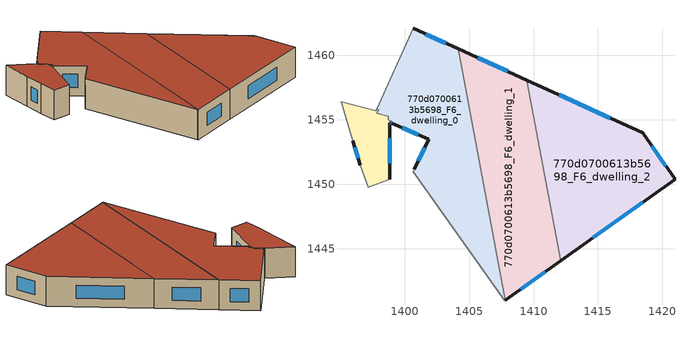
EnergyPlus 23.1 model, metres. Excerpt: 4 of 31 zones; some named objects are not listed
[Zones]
770d0700613b5698_F6_dwelling_0
 floor to 770d0700613b5698_F5_dwelling_0 (EU_floor_Construction): 1404.16,1460.51 1407.82,1441.02 1407.76,1440.98 1400.66,1450.99 1400.76,1451.19 1401.86,1453.49 1399.01,1454.73 1399.01,1454.89 1398.71,1455.02 1398.71,1455.29 1397.84,1455.52 1397.97,1455.8 1397.82,1455.83 1400.67,1462.1 z18
 wall outside (EU_wall_Construction): 1399.01,1454.73 1401.86,1453.49 1400.76,1451.19 / 1404.16,1460.51 1400.67,1462.1 z18:21
 wall adiabatic (EU_wall_Construction): 1400.76,1451.19 1400.66,1450.99 1407.76,1440.98 1407.82,1441.02 / 1400.67,1462.1 1397.82,1455.83 z18:21
 wall to 770d0700613b5698_F6_dwelling_3 (EU_wall_Construction): 1397.82,1455.83 1397.97,1455.8 1397.84,1455.52 1398.71,1455.29 1398.71,1455.02 1399.01,1454.89 1399.01,1454.73 z18:21
 wall to 770d0700613b5698_F6_dwelling_1 (EU_wall_Construction): 1407.82,1441.02 1404.16,1460.51 z18:21
 window (EU_Window_Construction): 1401.56,1452.85 1401.07,1451.84 / 1399.81,1454.38 1401.06,1453.84 / 1403.18,1460.95 1401.64,1461.65 z18.84:20.16
 roof outside (EU_roof_Construction): 1407.82,1441.02 1404.16,1460.51 1400.67,1462.1 1397.82,1455.83 1397.97,1455.8 1397.84,1455.52 1398.71,1455.29 1398.71,1455.02 1399.01,1454.89 1399.01,1454.73 1401.86,1453.49 1400.76,1451.19 1400.66,1450.99 1407.76,1440.98 z21
770d0700613b5698_F6_dwelling_1
 floor to 770d0700613b5698_F5_dwelling_1 (EU_floor_Construction): 1409.48,1458.08 1412.11,1444.08 1407.82,1441.02 1404.16,1460.51 z18
 wall outside (EU_wall_Construction): 1409.48,1458.08 1404.16,1460.51 / 1407.82,1441.02 1412.11,1444.08 z18:21
 wall to 770d0700613b5698_F6_dwelling_2 (EU_wall_Construction): 1412.11,1444.08 1409.48,1458.08 z18:21
 window (EU_Window_Construction): 1407.99,1458.76 1405.65,1459.83 / 1409.02,1441.88 1410.91,1443.22 z18.84:20.16
 roof outside (EU_roof_Construction): 1412.11,1444.08 1409.48,1458.08 1404.16,1460.51 1407.82,1441.02 z21
770d0700613b5698_F6_dwelling_2
 floor to 770d0700613b5698_F5_dwelling_2 (EU_floor_Construction): 1418.48,1453.99 1420.98,1450.38 1412.11,1444.08 1409.48,1458.08 z18
 wall outside (EU_wall_Construction): 1412.11,1444.08 1420.98,1450.38 1418.48,1453.99 1409.48,1458.08 z18:21
 window (EU_Window_Construction): 1415.96,1455.14 1412,1456.94 / 1420.28,1451.39 1419.18,1452.98 / 1414.6,1445.84 1418.49,1448.62 z18.84:20.16
 roof outside (EU_roof_Construction): 1420.98,1450.38 1418.48,1453.99 1409.48,1458.08 1412.11,1444.08 z21
770d0700613b5698_F6_dwelling_3
 floor to 770d0700613b5698_F5_dwelling_3 (EU_floor_Construction): 1398.71,1455.29 1398.71,1455.02 1399.01,1454.89 1399.01,1454.73 1398.86,1454.79 1398.86,1450.39 1397.16,1449.79 1396.56,1451.49 1395.96,1453.39 1395.06,1456.4 1397.76,1455.7 1397.82,1455.83 1397.97,1455.8 1397.84,1455.52 z18
 wall outside (EU_wall_Construction): 1398.86,1450.39 1398.86,1454.79 1399.01,1454.73 / 1395.96,1453.39 1396.56,1451.49 z18:21
 wall adiabatic (EU_wall_Construction): 1396.56,1451.49 1397.16,1449.79 1398.86,1450.39 / 1397.82,1455.83 1397.76,1455.7 1395.06,1456.4 1395.96,1453.39 z18:21
 window (EU_Window_Construction): 1398.86,1451.63 1398.86,1453.56 / 1396.13,1452.86 1396.39,1452.03 / 1398.9,1454.78 1398.97,1454.75 z18.84:20.16
 roof outside (EU_roof_Construction): 1398.86,1450.39 1398.86,1454.79 1399.01,1454.73 1399.01,1454.89 1398.71,1455.02 1398.71,1455.29 1397.84,1455.52 1397.97,1455.8 1397.82,1455.83 1397.76,1455.7 1395.06,1456.4 1395.96,1453.39 1396.56,1451.49 1397.16,1449.79 z21
[Building]
EU S2 Campaign: North Axis=0; Terrain=City; Solar Distribution=FullExterior
[Site:Location]
Lyon-Bron: Latitude=45.75; Longitude=5; Time Zone=1; Elevation=198
[SizingPeriod:WeatherFileDays]
AnnualSizingPeriod: Begin Month=1; Begin Day of Month=1; End Month=12; End Day of Month=31; Day of Week for Start Day=Monday; Use Weather File Daylight Saving Period=No; Use Weather File Rain and Snow Indicators=No
[MATERIAL]
EU_InternalMass_Material: Roughness=MediumRough; Thickness=0.1; Conductivity=1; Density=1800; Specific Heat=900; Thermal Absorptance=0.9; Solar Absorptance=0.7; Visible Absorptance=0.7
[MATERIAL:NOMASS] Roughness=MediumRough; Thermal Absorptance=0.9; Solar Absorptance=0.7; Visible Absorptance=0.7
Name | Thermal Resistance
EU_wall_NoMass | 0.776494
EU_roof_NoMass | 0.486893
EU_floor_NoMass | 0.421597
[WINDOWMATERIAL:SIMPLEGLAZINGSYSTEM]
EU_Window_SimpleGlazing: UFactor=4.24961; Solar Heat Gain Coefficient=0.83; Visible Transmittance=0.83
[CONSTRUCTION]
EU_wall_Construction: EU_wall_NoMass
EU_roof_Construction: EU_roof_NoMass
EU_floor_Construction: EU_floor_NoMass
EU_Window_Construction: EU_Window_SimpleGlazing
EU_InternalMass_Construction: EU_InternalMass_Material
[ZONE] Type=1; Multiplier=1; Ceiling Height=autocalculate; Floor Area=autocalculate; Part of Total Floor Area=Yes
Name | Volume
770d0700613b5698_F6_dwelling_0 | 244.367
770d0700613b5698_F6_dwelling_1 | 244.384
770d0700613b5698_F6_dwelling_2 | 244.385
770d0700613b5698_F6_dwelling_3 | 47.6484
[INTERNALMASS] Construction=EU_InternalMass_Construction
Name | Zone or ZoneList | Surface Area
770d0700613b5698_F6_dwelling_0_EU_InternalMass | 770d0700613b5698_F6_dwelling_0 | 81.456
770d0700613b5698_F6_dwelling_1_EU_InternalMass | 770d0700613b5698_F6_dwelling_1 | 81.4618
770d0700613b5698_F6_dwelling_2_EU_InternalMass | 770d0700613b5698_F6_dwelling_2 | 81.4617
770d0700613b5698_F6_dwelling_3_EU_InternalMass | 770d0700613b5698_F6_dwelling_3 | 15.8824
[OTHEREQUIPMENT] Fuel Type=Electricity; Design Level Calculation Method=Watts/Area; Power per Zone Floor Area=1; Fraction Latent=0; Fraction Radiant=0; Fraction Lost=0; Carbon Dioxide Generation Rate=0; EndUse Subcategory=EU_Step8_InternalGains
Name | Zone or ZoneList or Space or SpaceList | Schedule
EU_Step8_InternalGain_770d0700613b5698_F6_dwelling_0_f000 | 770d0700613b5698_F6_dwelling_0 | EU_Step8_GainSchedule_770d0700613b5698_F6_dwelling_0_f000
EU_Step8_InternalGain_770d0700613b5698_F6_dwelling_1_f000 | 770d0700613b5698_F6_dwelling_1 | EU_Step8_GainSchedule_770d0700613b5698_F6_dwelling_1_f000
EU_Step8_InternalGain_770d0700613b5698_F6_dwelling_2_f000 | 770d0700613b5698_F6_dwelling_2 | EU_Step8_GainSchedule_770d0700613b5698_F6_dwelling_2_f000
EU_Step8_InternalGain_770d0700613b5698_F6_dwelling_3_f000 | 770d0700613b5698_F6_dwelling_3 | EU_Step8_GainSchedule_770d0700613b5698_F6_dwelling_3_f000
[ZONEVENTILATION:DESIGNFLOWRATE] Schedule=EU_AlwaysOn; Design Flow Rate Calculation Method=AirChanges/Hour; Air Changes per Hour=0.693814; Ventilation Type=Natural; Fan Pressure Rise=0; Fan Total Efficiency=1; Constant Term Coefficient=1; Temperature Term Coefficient=0; Velocity Term Coefficient=0; Velocity Squared Term Coefficient=0; Minimum Indoor Temperature=-100; Maximum Indoor Temperature=100; Delta Temperature=-100; Minimum Outdoor Temperature=-100; Maximum Outdoor Temperature=100; Maximum Wind Speed=40
Name | Zone or ZoneList or Space or SpaceList
EU_ConstantAir_770d0700613b5698_F6_dwelling_0 | 770d0700613b5698_F6_dwelling_0
EU_ConstantAir_770d0700613b5698_F6_dwelling_1 | 770d0700613b5698_F6_dwelling_1
EU_ConstantAir_770d0700613b5698_F6_dwelling_2 | 770d0700613b5698_F6_dwelling_2
EU_ConstantAir_770d0700613b5698_F6_dwelling_3 | 770d0700613b5698_F6_dwelling_3
[HVACTEMPLATE:ZONE:IDEALLOADSAIRSYSTEM] System Availability Schedule=EU_AlwaysOn; Maximum Heating Supply Air Temperature=50; Minimum Cooling Supply Air Temperature=13; Maximum Heating Supply Air Humidity Ratio=0.0156; Minimum Cooling Supply Air Humidity Ratio=0.0077; Heating Limit=NoLimit; Cooling Limit=NoLimit; Heating Availability Schedule=EU_AlwaysOn; Cooling Availability Schedule=EU_CoolingOff; Dehumidification Control Type=ConstantSensibleHeatRatio; Cooling Sensible Heat Ratio=0.7; Dehumidification Setpoint=60; Humidification Control Type=None; Humidification Setpoint=30; Outdoor Air Method=None; Outdoor Air Flow Rate per Person=0.00944; Outdoor Air Flow Rate per Zone Floor Area=0; Outdoor Air Flow Rate per Zone=0; Demand Controlled Ventilation Type=None; Outdoor Air Economizer Type=NoEconomizer; Heat Recovery Type=None; Sensible Heat Recovery Effectiveness=0.7; Latent Heat Recovery Effectiveness=0.65
Name | Template Thermostat
770d0700613b5698_F6_dwelling_0 | EU_HeatOnly_770d0700613b5698_F6_dwelling_0
770d0700613b5698_F6_dwelling_1 | EU_HeatOnly_770d0700613b5698_F6_dwelling_1
770d0700613b5698_F6_dwelling_2 | EU_HeatOnly_770d0700613b5698_F6_dwelling_2
770d0700613b5698_F6_dwelling_3 | EU_HeatOnly_770d0700613b5698_F6_dwelling_3
[SIZING:ZONE] Zone Cooling Design Supply Air Temperature Input Method=SupplyAirTemperature; Zone Cooling Design Supply Air Temperature=13; Zone Heating Design Supply Air Temperature Input Method=SupplyAirTemperature; Zone Heating Design Supply Air Temperature=50; Zone Cooling Design Supply Air Humidity Ratio=0.008; Zone Heating Design Supply Air Humidity Ratio=0.008; Cooling Design Air Flow Method=DesignDay; Cooling Design Air Flow Rate=0; Cooling Minimum Air Flow per Zone Floor Area=0.000762; Cooling Minimum Air Flow=0; Cooling Minimum Air Flow Fraction=0.2; Heating Design Air Flow Method=DesignDay; Heating Design Air Flow Rate=0; Heating Maximum Air Flow per Zone Floor Area=0.002032; Heating Maximum Air Flow=0.141576; Heating Maximum Air Flow Fraction=0.3; Account for Dedicated Outdoor Air System=No; Dedicated Outdoor Air System Control Strategy=NeutralSupplyAir; Dedicated Outdoor Air Low Setpoint Temperature for Design=autosize; Dedicated Outdoor Air High Setpoint Temperature for Design=autosize; Zone Load Sizing Method=Sensible Load Only No Latent Load; Zone Latent Cooling Design Supply Air Humidity Ratio Input Method=HumidityRatioDifference; Zone Cooling Design Supply Air Humidity Ratio Difference=0.005; Zone Latent Heating Design Supply Air Humidity Ratio Input Method=HumidityRatioDifference; Zone Humidification Design Supply Air Humidity Ratio Difference=0.005
770d0700613b5698_F6_dwelling_0; 770d0700613b5698_F6_dwelling_1; 770d0700613b5698_F6_dwelling_2; 770d0700613b5698_F6_dwelling_3
[SCHEDULE:CONSTANT]
Name | Hourly Value
EU_AlwaysOn | 1
EU_CoolingOff | 0
[SCHEDULE:FILE] Column Number=1; Rows to Skip at Top=0; Number of Hours of Data=8760; Column Separator=Comma; Interpolate to Timestep=No; Minutes per Item=60; Adjust Schedule for Daylight Savings=Yes
Name | File
EU_Step8_GainSchedule_770d0700613b5698_F6_dwelling_0_f000 | ../../schedules/770d0700613b5698/770d0700613b5698_F6_dwelling_0_f000_gain.csv
EU_Step8_GainSchedule_770d0700613b5698_F6_dwelling_1_f000 | ../../schedules/770d0700613b5698/770d0700613b5698_F6_dwelling_1_f000_gain.csv
EU_Step8_GainSchedule_770d0700613b5698_F6_dwelling_2_f000 | ../../schedules/770d0700613b5698/770d0700613b5698_F6_dwelling_2_f000_gain.csv
EU_Step8_GainSchedule_770d0700613b5698_F6_dwelling_3_f000 | ../../schedules/770d0700613b5698/770d0700613b5698_F6_dwelling_3_f000_gain.csv
